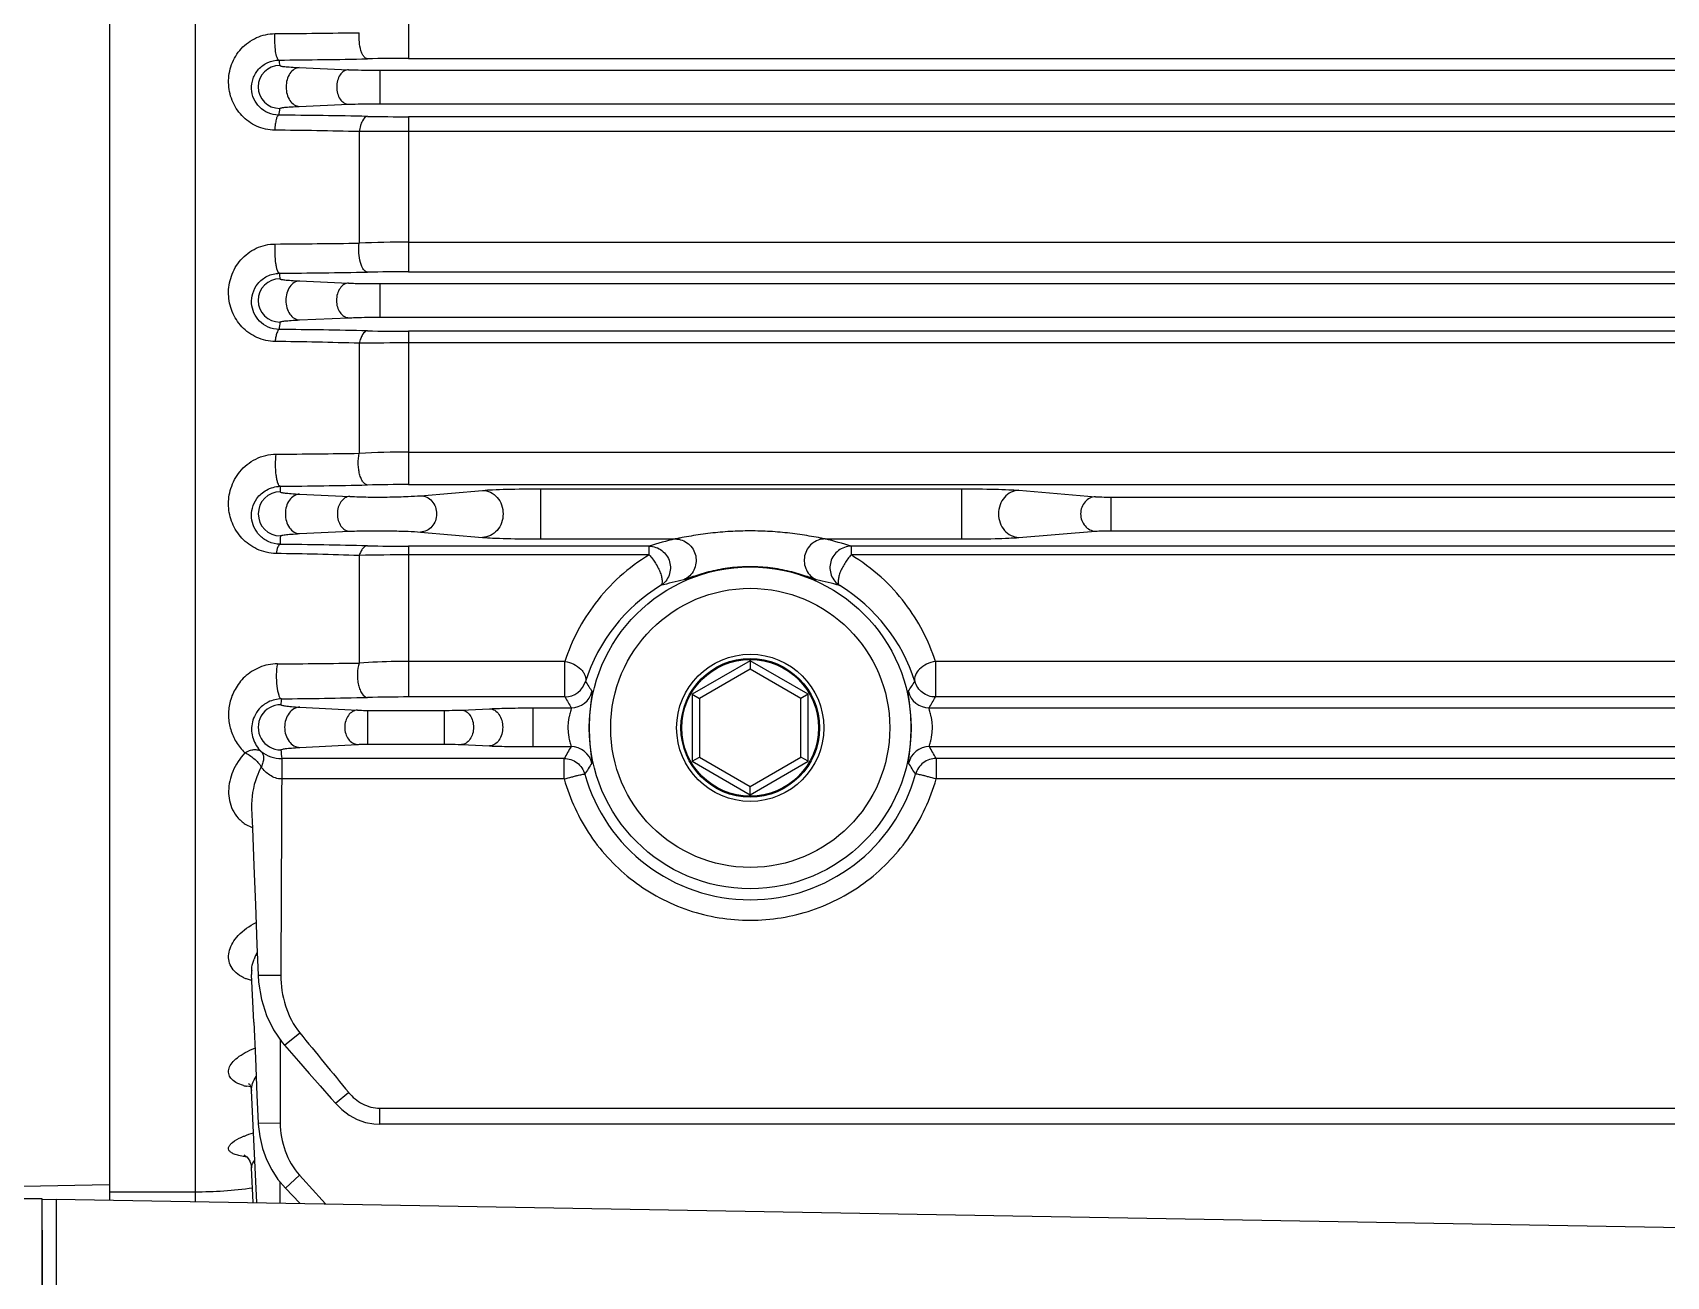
# Model space of a CAD drawing. Header units: millimetres. Extents: x -6 to 705, y -10 to 538.
# Drawn here: x 604.88 to 620.18, y 405.45 to 417.09 of the extents above; entities that cross this region are included whole.
import ezdxf

# ---------------------------------------------------------------- set-up
doc = ezdxf.new("R2010")
doc.units = ezdxf.units.MM
doc.layers.add('02___PRT_ALL_AXES', color=7, linetype='Continuous')

msp = doc.modelspace()

# ---------------------------------------------------------------- linework, layer by layer
at = {"color": 0, "linetype": 'Continuous', "lineweight": -3}
for p, q in [((605.597, 437.684), (605.597, 406.163)), ((606.397, 418.639), (606.397, 406.149)), ((608.397, 418.566), (608.397, 416.853)), ((608.397, 416.853), (634.797, 416.853)), ((607.374, 416.768), (607.835, 416.748)), ((608.128, 416.743), (635.065, 416.743)), ((608.128, 416.743), (608.128, 416.429)), ((607.374, 416.404), (607.835, 416.424)), ((608.128, 416.429), (635.065, 416.429)), ((634.797, 416.307), (608.397, 416.307)), ((608.397, 416.307), (608.397, 414.856)), ((607.935, 416.168), (607.935, 415.123)), ((634.797, 416.17), (608.397, 416.17)), ((608.397, 415.133), (634.797, 415.133)), ((608.397, 414.856), (634.797, 414.856)), ((607.375, 414.77), (607.835, 414.749)), ((608.128, 414.744), (635.065, 414.744)), ((608.128, 414.744), (608.128, 414.43)), ((607.375, 414.404), (607.835, 414.424)), ((608.128, 414.43), (635.065, 414.43)), ((634.797, 414.298), (608.397, 414.298)), ((608.397, 414.298), (608.397, 412.862)), ((634.797, 414.189), (608.397, 414.189)), ((607.935, 414.186), (607.935, 413.155)), ((608.397, 413.167), (634.797, 413.167)), ((608.397, 412.862), (634.797, 412.862)), ((609.632, 412.823), (609.632, 412.353)), ((609.632, 412.823), (613.576, 412.823)), ((613.576, 412.823), (613.576, 412.353)), ((607.377, 412.773), (607.847, 412.751)), ((608.51, 412.758), (609.089, 412.808)), ((614.114, 412.809), (614.832, 412.749)), ((614.973, 412.745), (614.973, 412.43)), ((614.973, 412.745), (628.22, 412.745)), ((607.377, 412.403), (607.847, 412.425)), ((608.51, 412.417), (609.089, 412.367)), ((609.632, 412.353), (610.894, 412.353)), ((612.299, 412.353), (613.576, 412.353)), ((614.114, 412.367), (614.832, 412.426)), ((614.973, 412.43), (628.22, 412.43)), ((607.935, 412.198), (607.935, 411.191)), ((608.397, 412.285), (608.397, 410.873)), ((610.651, 412.285), (608.397, 412.285)), ((610.651, 412.204), (608.397, 412.204)), ((610.651, 412.204), (610.651, 412.285)), ((612.542, 412.285), (612.542, 412.204)), ((630.651, 412.285), (612.542, 412.285)), ((630.651, 412.204), (612.542, 412.204)), ((609.862, 411.206), (608.397, 411.206)), ((609.862, 410.873), (609.862, 411.206)), ((611.597, 411.212), (611.053, 410.898)), ((611.597, 411.133), (611.121, 410.859)), ((611.597, 411.212), (611.597, 411.133)), ((612.14, 410.898), (611.597, 411.212)), ((612.072, 410.859), (611.597, 411.133)), ((613.331, 411.206), (613.331, 410.873)), ((629.862, 411.206), (613.331, 411.206)), ((609.862, 410.873), (608.397, 410.873)), ((611.053, 410.898), (611.053, 410.271)), ((611.053, 410.898), (611.121, 410.859)), ((611.121, 410.859), (611.121, 410.31)), ((612.14, 410.898), (612.072, 410.859)), ((612.072, 410.31), (612.072, 410.859)), ((612.14, 410.271), (612.14, 410.898)), ((629.862, 410.873), (613.331, 410.873)), ((607.379, 410.778), (607.919, 410.749)), ((608.012, 410.747), (608.731, 410.747)), ((608.012, 410.747), (608.012, 410.431)), ((608.731, 410.747), (608.731, 410.431)), ((608.892, 410.751), (609.156, 410.763)), ((609.562, 410.771), (609.562, 410.408)), ((609.562, 410.771), (609.921, 410.771)), ((613.272, 410.771), (629.921, 410.771)), ((607.379, 410.4), (607.919, 410.429)), ((608.012, 410.431), (608.731, 410.431)), ((608.892, 410.428), (609.156, 410.415)), ((609.562, 410.408), (609.918, 410.408)), ((613.275, 410.408), (629.918, 410.408)), ((607.209, 410.296), (607.209, 410.105)), ((609.855, 410.296), (607.209, 410.296)), ((609.855, 410.105), (609.855, 410.296)), ((611.053, 410.271), (611.121, 410.31)), ((611.053, 410.271), (611.597, 409.957)), ((611.121, 410.31), (611.597, 410.036)), ((611.597, 410.036), (612.072, 410.31)), ((611.597, 409.957), (612.14, 410.271)), ((612.14, 410.271), (612.072, 410.31)), ((613.338, 410.296), (613.338, 410.105)), ((629.855, 410.296), (613.338, 410.296)), ((609.855, 410.105), (607.209, 410.105)), ((629.855, 410.105), (613.338, 410.105)), ((611.597, 409.957), (611.597, 410.036)), ((606.947, 407.829), (606.927, 408.275)), ((606.989, 408.268), (607.201, 408.267)), ((607.195, 407.666), (607.195, 407.611)), ((607.195, 407.611), (607.195, 407.503)), ((607.236, 407.611), (607.379, 407.727)), ((607.236, 407.611), (607.365, 407.463)), ((607.195, 407.503), (607.195, 406.884)), ((606.919, 407.221), (606.88, 407.227)), ((606.977, 406.138), (606.927, 407.188)), ((607.713, 407.068), (607.836, 407.169)), ((608.128, 406.871), (608.128, 407.022)), ((608.128, 407.022), (635.065, 407.022)), ((606.989, 406.883), (607.195, 406.884)), ((635.065, 406.871), (608.128, 406.871)), ((606.943, 406.139), (606.927, 406.462)), ((607.243, 406.273), (607.377, 406.394)), ((605.597, 406.304), (604.789, 406.29)), ((605.597, 406.239), (606.397, 406.239)), ((607.19, 406.336), (607.19, 406.305)), ((607.19, 406.305), (607.19, 406.273)), ((607.19, 406.273), (607.191, 406.135)), ((607.243, 406.273), (607.38, 406.131)), ((604.965, 406.167), (605.098, 406.171)), ((605.098, 406.171), (605.098, 397.705)), ((605.098, 406.171), (644.121, 405.49)), ((604.965, 405.88), (604.965, 390.647))]:
    msp.add_line(p, q, dxfattribs=at)
for points in [[(606.927, 409.831), (606.934, 409.645), (606.948, 409.291), (606.962, 408.927), (606.977, 408.554), (606.989, 408.268)], [(606.927, 408.277), (606.926, 408.277), (606.926, 408.277), (606.927, 408.276), (606.927, 408.275)], [(606.989, 408.268), (606.993, 408.201), (607.021, 408.039), (607.068, 407.89), (607.133, 407.756), (607.214, 407.638), (607.236, 407.611)], [(606.947, 407.829), (606.962, 407.491), (606.977, 407.144), (606.989, 406.883)], [(607.365, 407.463), (607.466, 407.348), (607.568, 407.231), (607.672, 407.114), (607.713, 407.068)], [(606.899, 407.254), (606.898, 407.254), (606.898, 407.254), (606.906, 407.246), (606.916, 407.229), (606.924, 407.205), (606.927, 407.188)], [(607.713, 407.068), (607.771, 407.01), (607.841, 406.957), (607.916, 406.916), (607.994, 406.889), (608.073, 406.874), (608.128, 406.871)], [(606.989, 406.883), (606.989, 406.871), (607.003, 406.756), (607.029, 406.646), (607.066, 406.542), (607.115, 406.444), (607.173, 406.355), (607.243, 406.273)], [(606.856, 406.585), (606.856, 406.585), (606.859, 406.583), (606.868, 406.577), (606.881, 406.567), (606.895, 406.55), (606.91, 406.526), (606.922, 406.493), (606.927, 406.462)]]:
    msp.add_lwpolyline(points, dxfattribs=at)
for radius in [1.507, 1.307, 0.689, 0.649, 0.64]:
    msp.add_circle((611.597, 410.584), radius, dxfattribs=at)
for centre, radius, start, end in [((606.466, 513.038), 95.955, 270.40518, 270.87721), ((606.477, 500.661), 83.826, 270.48173, 271.0491), ((615.481, 418.104), 8.395, 188.6712, 189.0246), ((608.387, 396.362), 20.491, 89.9728, 91.0483), ((607.19, 416.586), 0.201, 90.0236, 269.9752), ((615.26, 415.103), 8.172, 170.9717, 171.4153), ((606.519, 358.908), 57.277, 88.5838, 89.3763), ((606.514, 338.794), 77.531, 88.89317, 89.50788), ((608.394, 436.68), 20.373, 268.9249, 270.0066), ((608.395, 349.361), 66.809, 89.99889, 90.39471), ((606.463, 519.915), 104.802, 270.37527, 270.80488), ((608.386, 404.826), 10.307, 89.9405, 92.5069), ((606.48, 495.108), 80.27, 270.50481, 271.09379), ((610.848, 415.187), 3.678, 185.4029, 186.1973), ((608.387, 395.205), 19.65, 89.9718, 91.0933), ((607.192, 414.587), 0.203, 90.017, 269.9825), ((610.702, 414.002), 3.531, 173.7892, 174.9134), ((606.526, 364.379), 49.827, 88.3793, 89.2849), ((606.52, 342.32), 71.998, 88.81241, 89.4704), ((608.394, 385.089), 29.1, 89.9955, 90.9043), ((608.394, 433.277), 18.979, 268.8458, 270.007), ((606.463, 522.697), 109.552, 270.36269, 270.76992), ((608.386, 404.966), 8.201, 89.9266, 93.1527), ((606.484, 487.378), 74.535, 270.54593, 271.17444), ((609.245, 412.864), 2.051, 180.5173, 181.9552), ((608.387, 394.568), 18.294, 89.97, 91.1747), ((607.196, 412.588), 0.207, 90.0079, 269.9927), ((609.137, 412.314), 1.942, 178.0099, 180.3244), ((611.631, 409.264), 3.176, 103.4228, 107.9741), ((611.55, 409.216), 3.225, 72.0858, 76.5752), ((606.534, 369.668), 42.553, 88.1138, 89.1625), ((606.53, 348.312), 63.994, 88.67302, 89.40511), ((608.394, 393.011), 19.193, 89.9911, 91.3691), ((608.394, 429.255), 16.97, 268.7089, 270.0076), ((611.605, 410.527), 1.627, 121.3858, 162.3888), ((611.615, 408.974), 3.064, 102.0465, 106.25), ((611.567, 408.94), 3.1, 73.7302, 77.8954), ((611.588, 410.527), 1.627, 17.609, 58.5937), ((606.503, 512.854), 101.673, 270.37464, 270.80714), ((609.862, 411.074), 0.2, 270.0489, 344.1839), ((612.818, 412.754), 3.263, 212.1229, 214.0838), ((610.376, 412.754), 3.262, 325.9135, 327.8743), ((608.535, 410.708), 1.337, 173.6522, 175.9754), ((606.532, 474.558), 63.706, 270.60644, 271.33128), ((608.394, 393.956), 16.917, 89.9924, 91.2951), ((613.185, 412.697), 3.79, 208.765, 210.5549), ((609.92, 410.971), 0.2, 270.0659, 346.9692), ((613.273, 410.971), 0.2, 193.0484, 269.9467), ((610.016, 412.693), 3.782, 329.4448, 331.2386), ((607.201, 410.589), 0.212, 89.9963, 270.0055), ((607.209, 410.608), 0.312, 232.0354, 270.0511), ((608.48, 410.466), 1.282, 183.9828, 187.5901), ((613.171, 408.472), 3.785, 149.237, 151.1772), ((609.918, 410.208), 0.2, 12.7233, 89.9462), ((613.275, 410.208), 0.2, 90.0641, 167.2904), ((609.992, 408.455), 3.82, 28.8318, 30.7544), ((612.814, 408.41), 3.269, 145.7064, 147.8244), ((610.379, 408.41), 3.269, 32.176, 34.294), ((1268.646, 406.26), 661.448, 179.666871, 179.826122), ((611.597, 410.582), 1.608, 195.5475, 344.4525), ((607.046, 409.966), 0.334, 240.0507, 250.2999), ((607.358, 408.273), 0.433, 150.7509, 160.335), ((607.282, 408.289), 0.355, 175.7221, 182.3323), ((675.046, 462.732), 87.203, 219.1069, 219.58089), ((606.965, 407.642), 0.423, 254.4689, 258.3638), ((720.122, 508.288), 151.967, 222.1057, 222.24134), ((606.396, 410.096), 3.857, 270.0082, 278.0503)]:
    msp.add_arc(centre, radius, start, end, dxfattribs=at)
for points, knots in [([(608.012, 416.849), (607.999, 416.851), (607.979, 416.868), (607.962, 416.897), (607.945, 416.942), (607.934, 417.009), (607.933, 417.065), (607.935, 417.094)], [0, 0, 0, 0, 0.148427, 0.253686, 0.379519, 0.677806, 1, 1, 1, 1]), ([(607.143, 416.182), (607.085, 416.183), (606.97, 416.208), (606.828, 416.31), (606.735, 416.457), (606.701, 416.627), (606.73, 416.8), (606.822, 416.953), (606.968, 417.059), (607.086, 417.085), (607.144, 417.086)], [0, 0, 0, 0, 0.125046, 0.248496, 0.371235, 0.494197, 0.61844, 0.74478, 0.872778, 1, 1, 1, 1]), ([(607.182, 416.838), (607.178, 416.839), (607.171, 416.847), (607.16, 416.873), (607.15, 416.925), (607.144, 417), (607.143, 417.056), (607.144, 417.086)], [0, 0, 0, 0, 0.042063, 0.112564, 0.34148, 0.656336, 1, 1, 1, 1]), ([(607.18, 416.322), (607.147, 416.323), (607.081, 416.337), (606.999, 416.392), (606.943, 416.473), (606.921, 416.568), (606.935, 416.668), (606.989, 416.758), (607.075, 416.822), (607.147, 416.838), (607.182, 416.838)], [0, 0, 0, 0, 0.125122, 0.246113, 0.364943, 0.4839, 0.605948, 0.734129, 0.868106, 1, 1, 1, 1]), ([(607.19, 416.787), (607.19, 416.786), (607.195, 416.783), (607.204, 416.781), (607.219, 416.779), (607.24, 416.776), (607.266, 416.774), (607.312, 416.771), (607.348, 416.769), (607.374, 416.768)], [0, 0, 0, 0, 0.023088, 0.074654, 0.156628, 0.268763, 0.410369, 0.580431, 1, 1, 1, 1]), ([(607.374, 416.768), (607.357, 416.767), (607.322, 416.755), (607.282, 416.712), (607.256, 416.653), (607.247, 416.586), (607.256, 416.518), (607.282, 416.46), (607.322, 416.417), (607.357, 416.405), (607.374, 416.404)], [0, 0, 0, 0, 0.104558, 0.222481, 0.356222, 0.5, 0.643778, 0.777519, 0.895442, 1, 1, 1, 1]), ([(607.835, 416.748), (607.82, 416.747), (607.788, 416.736), (607.752, 416.698), (607.729, 416.646), (607.722, 416.586), (607.729, 416.526), (607.752, 416.473), (607.788, 416.436), (607.82, 416.425), (607.835, 416.424)], [0, 0, 0, 0, 0.104499, 0.222408, 0.356181, 0.500013, 0.643843, 0.777607, 0.895506, 1, 1, 1, 1]), ([(607.835, 416.748), (607.856, 416.747), (607.953, 416.744), (608.051, 416.743), (608.128, 416.743)], [0, 0, 0, 0, 0.214894, 1, 1, 1, 1]), ([(607.19, 416.385), (607.19, 416.386), (607.195, 416.388), (607.204, 416.391), (607.219, 416.393), (607.24, 416.396), (607.266, 416.398), (607.312, 416.401), (607.348, 416.403), (607.374, 416.404)], [0, 0, 0, 0, 0.023081, 0.074655, 0.156631, 0.268763, 0.410371, 0.580435, 1, 1, 1, 1]), ([(607.835, 416.424), (607.856, 416.425), (607.953, 416.428), (608.051, 416.429), (608.128, 416.429)], [0, 0, 0, 0, 0.214893, 1, 1, 1, 1]), ([(607.18, 416.322), (607.175, 416.321), (607.164, 416.306), (607.156, 416.277), (607.147, 416.234), (607.144, 416.201), (607.143, 416.182)], [0, 0, 0, 0, 0.113777, 0.32486, 0.628663, 1, 1, 1, 1]), ([(608.012, 416.311), (607.991, 416.309), (607.963, 416.273), (607.945, 416.222), (607.938, 416.187), (607.935, 416.168)], [0, 0, 0, 0, 0.374719, 0.662277, 1, 1, 1, 1]), ([(607.148, 414.202), (607.089, 414.203), (606.972, 414.229), (606.829, 414.332), (606.736, 414.478), (606.701, 414.646), (606.728, 414.819), (606.818, 414.975), (606.965, 415.087), (607.088, 415.115), (607.149, 415.115)], [0, 0, 0, 0, 0.126754, 0.249633, 0.370086, 0.490144, 0.612102, 0.738162, 0.86878, 1, 1, 1, 1]), ([(607.187, 414.841), (607.183, 414.842), (607.175, 414.851), (607.167, 414.87), (607.16, 414.898), (607.151, 414.949), (607.146, 415.023), (607.147, 415.084), (607.149, 415.115)], [0, 0, 0, 0, 0.043015, 0.115879, 0.22031, 0.351804, 0.668773, 1, 1, 1, 1]), ([(608.012, 414.852), (607.997, 414.854), (607.975, 414.874), (607.957, 414.907), (607.94, 414.958), (607.929, 415.031), (607.931, 415.092), (607.935, 415.123)], [0, 0, 0, 0, 0.151058, 0.258943, 0.387446, 0.687443, 1, 1, 1, 1]), ([(607.185, 414.315), (607.15, 414.315), (607.081, 414.33), (606.998, 414.388), (606.944, 414.468), (606.922, 414.56), (606.933, 414.657), (606.982, 414.751), (607.071, 414.822), (607.148, 414.84), (607.187, 414.841)], [0, 0, 0, 0, 0.130193, 0.250685, 0.365157, 0.477781, 0.593423, 0.718266, 0.857285, 1, 1, 1, 1]), ([(607.192, 414.79), (607.192, 414.789), (607.197, 414.786), (607.206, 414.784), (607.221, 414.781), (607.241, 414.779), (607.267, 414.776), (607.312, 414.773), (607.349, 414.771), (607.375, 414.77)], [0, 0, 0, 0, 0.022788, 0.073371, 0.154042, 0.265001, 0.405923, 0.576322, 1, 1, 1, 1]), ([(607.375, 414.77), (607.358, 414.769), (607.322, 414.757), (607.28, 414.714), (607.253, 414.655), (607.244, 414.587), (607.253, 414.519), (607.28, 414.459), (607.322, 414.417), (607.358, 414.404), (607.375, 414.404)], [0, 0, 0, 0, 0.105813, 0.224109, 0.357301, 0.5, 0.642699, 0.775891, 0.894187, 1, 1, 1, 1]), ([(607.835, 414.749), (607.82, 414.749), (607.788, 414.738), (607.751, 414.7), (607.727, 414.647), (607.719, 414.587), (607.727, 414.526), (607.751, 414.474), (607.788, 414.436), (607.82, 414.425), (607.835, 414.424)], [0, 0, 0, 0, 0.105686, 0.223947, 0.357198, 0.50001, 0.642819, 0.776064, 0.894317, 1, 1, 1, 1]), ([(607.835, 414.749), (607.856, 414.748), (607.953, 414.745), (608.051, 414.744), (608.128, 414.744)], [0, 0, 0, 0, 0.212728, 1, 1, 1, 1]), ([(607.192, 414.384), (607.192, 414.385), (607.197, 414.387), (607.206, 414.39), (607.221, 414.392), (607.241, 414.395), (607.267, 414.397), (607.312, 414.401), (607.349, 414.402), (607.375, 414.404)], [0, 0, 0, 0, 0.022781, 0.073368, 0.154045, 0.265005, 0.405926, 0.576324, 1, 1, 1, 1]), ([(607.835, 414.424), (607.856, 414.425), (607.953, 414.429), (608.051, 414.43), (608.128, 414.43)], [0, 0, 0, 0, 0.212726, 1, 1, 1, 1]), ([(607.185, 414.315), (607.18, 414.314), (607.171, 414.302), (607.162, 414.279), (607.153, 414.244), (607.149, 414.217), (607.148, 414.202)], [0, 0, 0, 0, 0.121184, 0.330134, 0.62887, 1, 1, 1, 1]), ([(608.012, 414.302), (607.993, 414.301), (607.966, 414.273), (607.947, 414.23), (607.938, 414.201), (607.935, 414.186)], [0, 0, 0, 0, 0.387281, 0.668501, 1, 1, 1, 1]), ([(607.156, 412.217), (607.095, 412.218), (606.974, 412.246), (606.83, 412.352), (606.738, 412.497), (606.702, 412.662), (606.724, 412.833), (606.81, 412.994), (606.961, 413.115), (607.091, 413.147), (607.156, 413.147)], [0, 0, 0, 0, 0.130164, 0.252415, 0.369593, 0.485272, 0.603295, 0.727868, 0.86186, 1, 1, 1, 1]), ([(607.194, 412.846), (607.19, 412.847), (607.18, 412.857), (607.172, 412.879), (607.163, 412.911), (607.154, 412.969), (607.15, 413.049), (607.153, 413.115), (607.156, 413.147)], [0, 0, 0, 0, 0.045093, 0.121263, 0.229698, 0.365285, 0.683998, 1, 1, 1, 1]), ([(608.012, 412.858), (607.995, 412.86), (607.97, 412.883), (607.951, 412.921), (607.937, 412.961), (607.929, 413.008), (607.924, 413.073), (607.928, 413.123), (607.935, 413.155)], [0, 0, 0, 0, 0.156439, 0.267498, 0.399003, 0.545527, 0.69996, 1, 1, 1, 1]), ([(607.194, 412.303), (607.156, 412.303), (607.083, 412.32), (606.998, 412.382), (606.945, 412.462), (606.922, 412.552), (606.93, 412.646), (606.975, 412.742), (607.065, 412.822), (607.15, 412.845), (607.194, 412.846)], [0, 0, 0, 0, 0.137631, 0.257546, 0.367356, 0.473332, 0.581508, 0.699957, 0.841124, 1, 1, 1, 1]), ([(609.089, 412.808), (609.121, 412.811), (609.196, 412.815), (609.377, 412.821), (609.526, 412.823), (609.632, 412.823)], [0, 0, 0, 0, 0.175662, 0.413351, 1, 1, 1, 1]), ([(613.576, 412.823), (613.681, 412.823), (613.828, 412.821), (614.008, 412.815), (614.082, 412.811), (614.114, 412.809)], [0, 0, 0, 0, 0.583608, 0.821788, 1, 1, 1, 1]), ([(607.195, 412.795), (607.196, 412.793), (607.2, 412.79), (607.208, 412.788), (607.223, 412.785), (607.243, 412.783), (607.268, 412.78), (607.314, 412.776), (607.35, 412.774), (607.377, 412.773)], [0, 0, 0, 0, 0.022413, 0.071541, 0.150386, 0.259591, 0.399398, 0.569903, 1, 1, 1, 1]), ([(607.377, 412.773), (607.359, 412.772), (607.321, 412.76), (607.277, 412.717), (607.249, 412.657), (607.24, 412.588), (607.249, 412.519), (607.277, 412.458), (607.321, 412.415), (607.359, 412.403), (607.377, 412.403)], [0, 0, 0, 0, 0.107673, 0.226538, 0.358917, 0.5, 0.641083, 0.773462, 0.892327, 1, 1, 1, 1]), ([(607.847, 412.751), (607.831, 412.75), (607.798, 412.739), (607.76, 412.701), (607.736, 412.649), (607.727, 412.588), (607.736, 412.527), (607.76, 412.474), (607.798, 412.436), (607.831, 412.426), (607.847, 412.425)], [0, 0, 0, 0, 0.107435, 0.226224, 0.358706, 0.499997, 0.641289, 0.773773, 0.892564, 1, 1, 1, 1]), ([(607.847, 412.751), (607.904, 412.748), (608.029, 412.745), (608.211, 412.745), (608.375, 412.75), (608.471, 412.755), (608.51, 412.758)], [0, 0, 0, 0, 0.25852, 0.564109, 0.821396, 1, 1, 1, 1]), ([(608.51, 412.758), (608.53, 412.758), (608.57, 412.748), (608.619, 412.709), (608.652, 412.653), (608.663, 412.588), (608.652, 412.523), (608.619, 412.467), (608.57, 412.428), (608.53, 412.418), (608.51, 412.417)], [0, 0, 0, 0, 0.118351, 0.240841, 0.368603, 0.5, 0.631397, 0.759159, 0.881649, 1, 1, 1, 1]), ([(609.089, 412.808), (609.115, 412.808), (609.167, 412.795), (609.231, 412.745), (609.273, 412.672), (609.287, 412.588), (609.273, 412.504), (609.231, 412.431), (609.167, 412.381), (609.115, 412.368), (609.089, 412.367)], [0, 0, 0, 0, 0.118353, 0.240843, 0.368603, 0.499997, 0.631392, 0.759155, 0.881646, 1, 1, 1, 1]), ([(614.114, 412.809), (614.089, 412.808), (614.037, 412.795), (613.974, 412.745), (613.932, 412.672), (613.918, 412.588), (613.932, 412.504), (613.974, 412.431), (614.037, 412.381), (614.089, 412.368), (614.114, 412.367)], [0, 0, 0, 0, 0.117844, 0.240147, 0.368126, 0.5, 0.631874, 0.759853, 0.882156, 1, 1, 1, 1]), ([(614.832, 412.749), (614.813, 412.749), (614.775, 412.739), (614.729, 412.703), (614.699, 412.649), (614.688, 412.588), (614.699, 412.526), (614.729, 412.473), (614.775, 412.436), (614.813, 412.427), (614.832, 412.426)], [0, 0, 0, 0, 0.117853, 0.240157, 0.368131, 0.499995, 0.631861, 0.759838, 0.882146, 1, 1, 1, 1]), ([(614.832, 412.749), (614.851, 412.748), (614.898, 412.746), (614.945, 412.745), (614.973, 412.745)], [0, 0, 0, 0, 0.411803, 1, 1, 1, 1]), ([(607.195, 412.381), (607.196, 412.383), (607.2, 412.385), (607.208, 412.387), (607.223, 412.39), (607.243, 412.393), (607.268, 412.396), (607.314, 412.399), (607.35, 412.401), (607.377, 412.403)], [0, 0, 0, 0, 0.022409, 0.071538, 0.150386, 0.259592, 0.399399, 0.569905, 1, 1, 1, 1]), ([(607.847, 412.425), (607.904, 412.428), (608.029, 412.431), (608.211, 412.43), (608.375, 412.426), (608.471, 412.421), (608.51, 412.417)], [0, 0, 0, 0, 0.258523, 0.564114, 0.821399, 1, 1, 1, 1]), ([(609.089, 412.367), (609.121, 412.365), (609.196, 412.361), (609.377, 412.354), (609.526, 412.353), (609.632, 412.353)], [0, 0, 0, 0, 0.175662, 0.41335, 1, 1, 1, 1]), ([(611.597, 412.428), (611.534, 412.428), (611.41, 412.425), (611.255, 412.411), (611.133, 412.396), (611.044, 412.381), (610.974, 412.368), (610.924, 412.359), (610.903, 412.354), (610.894, 412.353)], [0, 0, 0, 0, 0.264367, 0.527644, 0.658033, 0.786161, 0.908069, 0.962031, 1, 1, 1, 1]), ([(610.894, 412.353), (610.916, 412.353), (610.961, 412.344), (611.039, 412.3), (611.102, 412.197), (611.086, 412.078), (611.033, 412.006), (610.996, 411.98), (610.976, 411.971)], [0, 0, 0, 0, 0.124858, 0.250631, 0.500155, 0.74955, 0.875216, 1, 1, 1, 1]), ([(612.299, 412.353), (612.29, 412.354), (612.269, 412.359), (612.219, 412.368), (612.149, 412.381), (612.06, 412.396), (611.938, 412.411), (611.783, 412.425), (611.659, 412.428), (611.597, 412.428)], [0, 0, 0, 0, 0.037953, 0.091919, 0.213829, 0.341957, 0.472348, 0.735629, 1, 1, 1, 1]), ([(612.299, 412.353), (612.277, 412.353), (612.232, 412.345), (612.173, 412.311), (612.128, 412.259), (612.103, 412.195), (612.1, 412.126), (612.12, 412.061), (612.16, 412.006), (612.197, 411.98), (612.217, 411.971)], [0, 0, 0, 0, 0.124084, 0.248829, 0.374269, 0.500132, 0.625963, 0.751323, 0.875976, 1, 1, 1, 1]), ([(613.576, 412.353), (613.681, 412.353), (613.828, 412.354), (614.008, 412.36), (614.082, 412.364), (614.114, 412.367)], [0, 0, 0, 0, 0.583608, 0.821787, 1, 1, 1, 1]), ([(614.832, 412.426), (614.851, 412.428), (614.898, 412.43), (614.945, 412.43), (614.973, 412.43)], [0, 0, 0, 0, 0.411774, 1, 1, 1, 1]), ([(607.194, 412.303), (607.19, 412.302), (607.181, 412.294), (607.166, 412.265), (607.16, 412.238), (607.156, 412.217)], [0, 0, 0, 0, 0.13498, 0.344054, 1, 1, 1, 1]), ([(608.012, 412.289), (607.995, 412.288), (607.97, 412.269), (607.948, 412.234), (607.939, 412.211), (607.935, 412.198)], [0, 0, 0, 0, 0.407552, 0.680945, 1, 1, 1, 1]), ([(610.651, 412.204), (610.457, 412.087), (610.127, 411.791), (609.924, 411.401), (609.862, 411.206)], [0, 0, 0, 0, 0.525847, 1, 1, 1, 1]), ([(610.651, 412.285), (610.693, 412.285), (610.779, 412.255), (610.855, 412.144), (610.851, 412.03), (610.808, 411.956), (610.776, 411.927), (610.758, 411.916)], [0, 0, 0, 0, 0.248464, 0.498472, 0.748339, 0.874531, 1, 1, 1, 1]), ([(610.651, 412.204), (610.674, 412.18), (610.704, 412.139), (610.736, 412.081), (610.755, 412.038), (610.768, 411.997), (610.774, 411.957), (610.77, 411.925), (610.758, 411.916)], [0, 0, 0, 0, 0.305985, 0.464459, 0.614378, 0.74757, 0.857518, 1, 1, 1, 1]), ([(612.542, 412.285), (612.5, 412.284), (612.414, 412.255), (612.338, 412.144), (612.343, 412.009), (612.4, 411.938), (612.435, 411.916)], [0, 0, 0, 0, 0.249402, 0.500124, 0.750751, 1, 1, 1, 1]), ([(612.542, 412.204), (612.52, 412.179), (612.489, 412.139), (612.457, 412.081), (612.437, 412.038), (612.425, 411.997), (612.421, 411.966), (612.421, 411.946), (612.423, 411.934), (612.427, 411.923), (612.432, 411.918), (612.435, 411.916)], [0, 0, 0, 0, 0.304991, 0.462761, 0.611712, 0.744124, 0.853633, 0.897552, 0.933787, 0.964339, 1, 1, 1, 1]), ([(613.331, 411.206), (613.269, 411.401), (613.12, 411.687), (612.826, 412.007), (612.641, 412.143), (612.541, 412.204)], [0, 0, 0, 0, 0.472908, 0.72954, 1, 1, 1, 1]), ([(611.597, 412.093), (611.534, 412.093), (611.44, 412.087), (611.317, 412.069), (611.229, 412.05), (611.146, 412.028), (611.082, 412.008), (611.038, 411.992), (611.011, 411.982), (610.991, 411.975), (610.98, 411.972), (610.976, 411.971)], [0, 0, 0, 0, 0.296121, 0.442313, 0.585263, 0.721847, 0.845895, 0.89979, 0.945381, 0.979775, 1, 1, 1, 1]), ([(612.217, 411.971), (612.213, 411.972), (612.202, 411.975), (612.182, 411.982), (612.155, 411.992), (612.111, 412.008), (612.047, 412.028), (611.964, 412.05), (611.876, 412.069), (611.753, 412.087), (611.659, 412.093), (611.597, 412.093)], [0, 0, 0, 0, 0.020224, 0.05463, 0.100224, 0.154106, 0.278149, 0.414733, 0.557685, 0.703878, 1, 1, 1, 1]), ([(607.168, 411.183), (607.11, 411.183), (606.998, 411.16), (606.86, 411.071), (606.768, 410.951), (606.718, 410.822), (606.706, 410.692), (606.726, 410.566), (606.778, 410.448), (606.833, 410.381), (606.864, 410.351)], [0, 0, 0, 0, 0.151915, 0.297223, 0.427909, 0.547594, 0.661084, 0.772181, 0.884073, 1, 1, 1, 1]), ([(607.168, 411.183), (607.161, 411.15), (607.156, 411.08), (607.16, 410.982), (607.173, 410.908), (607.189, 410.868), (607.201, 410.856), (607.206, 410.855)], [0, 0, 0, 0, 0.296798, 0.616801, 0.870346, 0.951121, 1, 1, 1, 1]), ([(607.935, 411.191), (607.924, 411.159), (607.916, 411.107), (607.918, 411.037), (607.926, 410.986), (607.941, 410.94), (607.963, 410.896), (607.992, 410.871), (608.012, 410.869)], [0, 0, 0, 0, 0.284341, 0.436806, 0.584359, 0.718929, 0.834181, 1, 1, 1, 1]), ([(608.397, 411.206), (608.357, 411.206), (608.203, 411.205), (608.049, 411.199), (607.935, 411.191)], [0, 0, 0, 0, 0.258658, 1, 1, 1, 1]), ([(609.862, 411.206), (609.89, 411.202), (609.944, 411.184), (610.001, 411.146), (610.034, 411.107), (610.05, 411.078), (610.058, 411.048), (610.057, 411.028), (610.054, 411.019)], [0, 0, 0, 0, 0.290901, 0.565111, 0.689101, 0.801362, 0.901906, 1, 1, 1, 1]), ([(613.331, 411.206), (613.303, 411.201), (613.249, 411.184), (613.183, 411.14), (613.14, 411.083), (613.134, 411.038), (613.139, 411.019)], [0, 0, 0, 0, 0.291392, 0.56657, 0.802666, 1, 1, 1, 1]), ([(613.331, 410.873), (613.289, 410.873), (613.202, 410.902), (613.15, 410.978), (613.139, 411.019)], [0, 0, 0, 0, 0.49984, 1, 1, 1, 1]), ([(607.206, 410.855), (607.164, 410.855), (607.086, 410.836), (607, 410.77), (606.951, 410.696), (606.921, 410.601), (606.93, 410.478), (606.982, 410.395), (607.017, 410.362)], [0, 0, 0, 0, 0.188648, 0.346084, 0.471333, 0.581473, 0.785696, 1, 1, 1, 1]), ([(610.115, 410.925), (610.116, 410.925), (610.116, 410.922), (610.116, 410.916), (610.115, 410.908), (610.113, 410.892), (610.11, 410.865), (610.105, 410.826), (610.099, 410.776), (610.094, 410.719), (610.09, 410.656), (610.089, 410.589), (610.09, 410.522), (610.093, 410.458), (610.098, 410.401), (610.103, 410.352), (610.108, 410.312), (610.112, 410.285), (610.113, 410.269), (610.114, 410.261), (610.114, 410.255), (610.114, 410.252), (610.113, 410.252)], [0, 0, 0, 0, 0.004112, 0.012159, 0.024242, 0.040364, 0.084553, 0.144071, 0.217846, 0.303942, 0.399417, 0.500037, 0.600662, 0.696148, 0.782237, 0.855995, 0.915495, 0.959665, 0.975773, 0.987844, 0.995885, 1, 1, 1, 1]), ([(613.08, 410.252), (613.079, 410.252), (613.079, 410.255), (613.079, 410.261), (613.08, 410.269), (613.081, 410.285), (613.085, 410.312), (613.09, 410.352), (613.095, 410.401), (613.1, 410.458), (613.103, 410.522), (613.104, 410.589), (613.103, 410.656), (613.099, 410.719), (613.094, 410.776), (613.088, 410.826), (613.083, 410.865), (613.08, 410.892), (613.078, 410.908), (613.077, 410.916), (613.077, 410.922), (613.077, 410.925), (613.078, 410.925)], [0, 0, 0, 0, 0.004115, 0.012157, 0.024229, 0.040339, 0.084512, 0.144018, 0.217785, 0.303878, 0.399372, 0.500001, 0.600631, 0.696102, 0.782198, 0.855955, 0.915465, 0.959645, 0.975764, 0.987844, 0.995888, 1, 1, 1, 1]), ([(607.201, 410.801), (607.201, 410.8), (607.205, 410.797), (607.213, 410.795), (607.227, 410.791), (607.256, 410.787), (607.307, 410.782), (607.352, 410.779), (607.379, 410.778)], [0, 0, 0, 0, 0.022173, 0.069285, 0.145536, 0.252186, 0.560728, 1, 1, 1, 1]), ([(607.379, 410.778), (607.36, 410.777), (607.32, 410.765), (607.273, 410.722), (607.243, 410.66), (607.233, 410.589), (607.243, 410.518), (607.273, 410.457), (607.32, 410.413), (607.36, 410.401), (607.379, 410.4)], [0, 0, 0, 0, 0.11026, 0.229946, 0.361198, 0.5, 0.638802, 0.770054, 0.88974, 1, 1, 1, 1]), ([(607.919, 410.749), (607.903, 410.749), (607.869, 410.738), (607.83, 410.701), (607.805, 410.649), (607.796, 410.589), (607.805, 410.529), (607.83, 410.477), (607.869, 410.44), (607.903, 410.43), (607.919, 410.429)], [0, 0, 0, 0, 0.109807, 0.229347, 0.360797, 0.500005, 0.639212, 0.770659, 0.890195, 1, 1, 1, 1]), ([(607.919, 410.749), (607.925, 410.749), (607.956, 410.748), (607.988, 410.747), (608.012, 410.747)], [0, 0, 0, 0, 0.203872, 1, 1, 1, 1]), ([(608.731, 410.747), (608.746, 410.747), (608.8, 410.748), (608.853, 410.749), (608.892, 410.751)], [0, 0, 0, 0, 0.282287, 1, 1, 1, 1]), ([(608.892, 410.751), (608.907, 410.75), (608.939, 410.739), (608.976, 410.702), (609, 410.649), (609.009, 410.589), (609, 410.529), (608.976, 410.477), (608.939, 410.439), (608.907, 410.428), (608.892, 410.428)], [0, 0, 0, 0, 0.106635, 0.225181, 0.358013, 0.5, 0.641987, 0.774819, 0.893365, 1, 1, 1, 1]), ([(609.156, 410.763), (609.218, 410.766), (609.353, 410.769), (609.488, 410.771), (609.562, 410.771)], [0, 0, 0, 0, 0.455294, 1, 1, 1, 1]), ([(609.156, 410.763), (609.173, 410.762), (609.208, 410.751), (609.248, 410.71), (609.273, 410.654), (609.282, 410.589), (609.273, 410.524), (609.248, 410.468), (609.208, 410.427), (609.173, 410.416), (609.156, 410.415)], [0, 0, 0, 0, 0.106639, 0.225184, 0.358013, 0.499996, 0.64198, 0.774811, 0.893359, 1, 1, 1, 1]), ([(609.921, 410.771), (609.921, 410.77), (609.921, 410.768), (609.92, 410.763), (609.918, 410.752), (609.913, 410.735), (609.906, 410.713), (609.9, 410.687), (609.892, 410.645), (609.888, 410.589), (609.892, 410.533), (609.899, 410.492), (609.905, 410.465), (609.911, 410.443), (609.916, 410.426), (609.918, 410.415), (609.919, 410.41), (609.919, 410.408), (609.918, 410.408)], [0, 0, 0, 0, 0.004582, 0.01349, 0.045031, 0.093669, 0.156792, 0.231678, 0.315768, 0.500132, 0.684527, 0.76862, 0.843468, 0.906511, 0.955047, 0.986507, 0.995406, 1, 1, 1, 1]), ([(613.275, 410.408), (613.274, 410.408), (613.274, 410.41), (613.275, 410.415), (613.277, 410.426), (613.282, 410.443), (613.288, 410.465), (613.294, 410.492), (613.301, 410.533), (613.305, 410.589), (613.301, 410.645), (613.293, 410.687), (613.287, 410.713), (613.28, 410.735), (613.275, 410.752), (613.273, 410.763), (613.272, 410.768), (613.272, 410.77), (613.272, 410.771)], [0, 0, 0, 0, 0.004595, 0.013495, 0.044959, 0.093499, 0.156549, 0.231405, 0.315503, 0.499909, 0.684279, 0.768369, 0.843242, 0.906353, 0.954983, 0.986515, 0.99542, 1, 1, 1, 1]), ([(606.864, 410.351), (606.878, 410.359), (606.905, 410.372), (606.947, 410.382), (606.986, 410.38), (607.008, 410.369), (607.017, 410.362)], [0, 0, 0, 0, 0.294536, 0.55882, 0.791045, 1, 1, 1, 1]), ([(607.017, 410.362), (607.024, 410.356), (607.036, 410.336), (607.04, 410.301), (607.034, 410.26), (607.023, 410.233), (607.017, 410.218)], [0, 0, 0, 0, 0.194776, 0.420799, 0.690373, 1, 1, 1, 1]), ([(607.201, 410.377), (607.201, 410.378), (607.205, 410.381), (607.213, 410.383), (607.227, 410.387), (607.256, 410.391), (607.307, 410.396), (607.352, 410.399), (607.379, 410.4)], [0, 0, 0, 0, 0.022172, 0.069284, 0.145534, 0.252183, 0.560728, 1, 1, 1, 1]), ([(607.919, 410.429), (607.925, 410.429), (607.956, 410.431), (607.988, 410.431), (608.012, 410.431)], [0, 0, 0, 0, 0.203848, 1, 1, 1, 1]), ([(608.731, 410.431), (608.746, 410.431), (608.8, 410.431), (608.853, 410.429), (608.892, 410.428)], [0, 0, 0, 0, 0.282298, 1, 1, 1, 1]), ([(609.156, 410.415), (609.218, 410.412), (609.353, 410.409), (609.488, 410.408), (609.562, 410.408)], [0, 0, 0, 0, 0.455293, 1, 1, 1, 1]), ([(606.864, 410.351), (606.818, 410.299), (606.743, 410.186), (606.698, 409.996), (606.729, 409.839), (606.799, 409.734), (606.85, 409.693), (606.879, 409.676)], [0, 0, 0, 0, 0.271876, 0.515004, 0.747152, 0.868515, 1, 1, 1, 1]), ([(606.864, 410.351), (606.895, 410.337), (606.953, 410.299), (606.999, 410.247), (607.017, 410.218)], [0, 0, 0, 0, 0.493415, 1, 1, 1, 1]), ([(607.017, 410.218), (607.001, 410.188), (606.946, 410.066), (606.923, 409.93), (606.927, 409.831)], [0, 0, 0, 0, 0.258714, 1, 1, 1, 1]), ([(607.209, 410.105), (607.189, 410.105), (607.149, 410.112), (607.08, 410.147), (607.039, 410.188), (607.017, 410.218)], [0, 0, 0, 0, 0.260707, 0.514882, 1, 1, 1, 1]), ([(609.855, 410.296), (609.897, 410.297), (609.984, 410.268), (610.036, 410.191), (610.047, 410.151)], [0, 0, 0, 0, 0.500125, 1, 1, 1, 1]), ([(613.338, 410.296), (613.296, 410.297), (613.209, 410.268), (613.157, 410.191), (613.146, 410.151)], [0, 0, 0, 0, 0.500125, 1, 1, 1, 1]), ([(609.855, 410.105), (609.879, 410.112), (609.913, 410.121), (609.958, 410.133), (609.986, 410.14), (610.01, 410.145), (610.026, 410.148), (610.036, 410.15), (610.041, 410.151), (610.045, 410.151), (610.047, 410.151), (610.047, 410.151)], [0, 0, 0, 0, 0.374732, 0.544541, 0.694132, 0.818239, 0.912578, 0.947393, 0.973604, 0.991096, 1, 1, 1, 1]), ([(609.855, 410.105), (609.907, 409.918), (610.074, 409.557), (610.483, 409.125), (611.009, 408.846), (611.402, 408.782), (611.597, 408.782)], [0, 0, 0, 0, 0.249909, 0.499865, 0.749896, 1, 1, 1, 1]), ([(611.597, 408.782), (611.791, 408.782), (612.184, 408.846), (612.71, 409.125), (613.119, 409.557), (613.286, 409.918), (613.338, 410.105)], [0, 0, 0, 0, 0.2501, 0.50013, 0.750089, 1, 1, 1, 1]), ([(613.338, 410.105), (613.314, 410.112), (613.28, 410.121), (613.235, 410.133), (613.207, 410.14), (613.183, 410.145), (613.167, 410.148), (613.157, 410.15), (613.152, 410.151), (613.148, 410.151), (613.146, 410.151), (613.146, 410.151)], [0, 0, 0, 0, 0.374732, 0.544541, 0.694132, 0.818239, 0.912578, 0.947392, 0.973604, 0.991096, 1, 1, 1, 1]), ([(606.832, 408.254), (606.808, 408.267), (606.765, 408.299), (606.723, 408.362), (606.707, 408.432), (606.717, 408.504), (606.749, 408.575), (606.826, 408.672), (606.908, 408.729), (606.969, 408.761)], [0, 0, 0, 0, 0.125605, 0.235191, 0.338107, 0.443434, 0.558489, 0.688288, 1, 1, 1, 1]), ([(606.928, 408.316), (606.928, 408.324), (606.932, 408.359), (606.941, 408.394), (606.95, 408.419)], [0, 0, 0, 0, 0.245842, 1, 1, 1, 1]), ([(606.88, 408.232), (606.876, 408.234), (606.86, 408.24), (606.844, 408.247), (606.832, 408.254)], [0, 0, 0, 0, 0.259042, 1, 1, 1, 1]), ([(606.929, 408.218), (606.925, 408.219), (606.908, 408.223), (606.892, 408.228), (606.88, 408.232)], [0, 0, 0, 0, 0.257485, 1, 1, 1, 1]), ([(607.201, 408.267), (607.201, 408.171), (607.228, 407.977), (607.318, 407.802), (607.379, 407.727)], [0, 0, 0, 0, 0.500309, 1, 1, 1, 1]), ([(606.852, 407.234), (606.827, 407.241), (606.784, 407.258), (606.733, 407.296), (606.708, 407.346), (606.713, 407.4), (606.744, 407.451), (606.797, 407.5), (606.869, 407.546), (606.926, 407.573), (606.957, 407.585)], [0, 0, 0, 0, 0.140331, 0.250501, 0.340993, 0.429437, 0.533013, 0.661385, 0.817591, 1, 1, 1, 1]), ([(606.927, 407.188), (606.926, 407.21), (606.933, 407.256), (606.955, 407.298), (606.969, 407.318)], [0, 0, 0, 0, 0.474149, 1, 1, 1, 1]), ([(607.836, 407.169), (607.872, 407.126), (607.959, 407.052), (608.072, 407.022), (608.128, 407.022)], [0, 0, 0, 0, 0.500421, 1, 1, 1, 1]), ([(607.195, 406.884), (607.196, 406.795), (607.226, 406.617), (607.317, 406.459), (607.377, 406.394)], [0, 0, 0, 0, 0.500189, 1, 1, 1, 1]), ([(606.808, 406.578), (606.793, 406.581), (606.766, 406.589), (606.734, 406.606), (606.713, 406.627), (606.709, 406.654), (606.723, 406.68), (606.762, 406.716), (606.803, 406.737), (606.834, 406.751)], [0, 0, 0, 0, 0.159862, 0.282264, 0.373641, 0.451335, 0.540875, 0.659231, 1, 1, 1, 1]), ([(606.834, 406.751), (606.842, 406.754), (606.879, 406.77), (606.916, 406.783), (606.946, 406.792)], [0, 0, 0, 0, 0.229123, 1, 1, 1, 1]), ([(606.88, 406.567), (606.874, 406.567), (606.85, 406.57), (606.825, 406.574), (606.808, 406.578)], [0, 0, 0, 0, 0.270695, 1, 1, 1, 1]), ([(606.927, 406.462), (606.926, 406.468), (606.929, 406.495), (606.944, 406.518), (606.957, 406.534)], [0, 0, 0, 0, 0.220136, 1, 1, 1, 1])]:
    msp.add_open_spline(points, degree=3, knots=knots, dxfattribs=at)
at = {"layer": '02___PRT_ALL_AXES', "color": 0, "linetype": 'Continuous', "lineweight": -3}
for p, q in [((604.965, 406.174), (604.789, 406.174)), ((604.965, 397.671), (604.965, 406.173))]:
    msp.add_line(p, q, dxfattribs=at)

doc.saveas('drawing.dxf')
